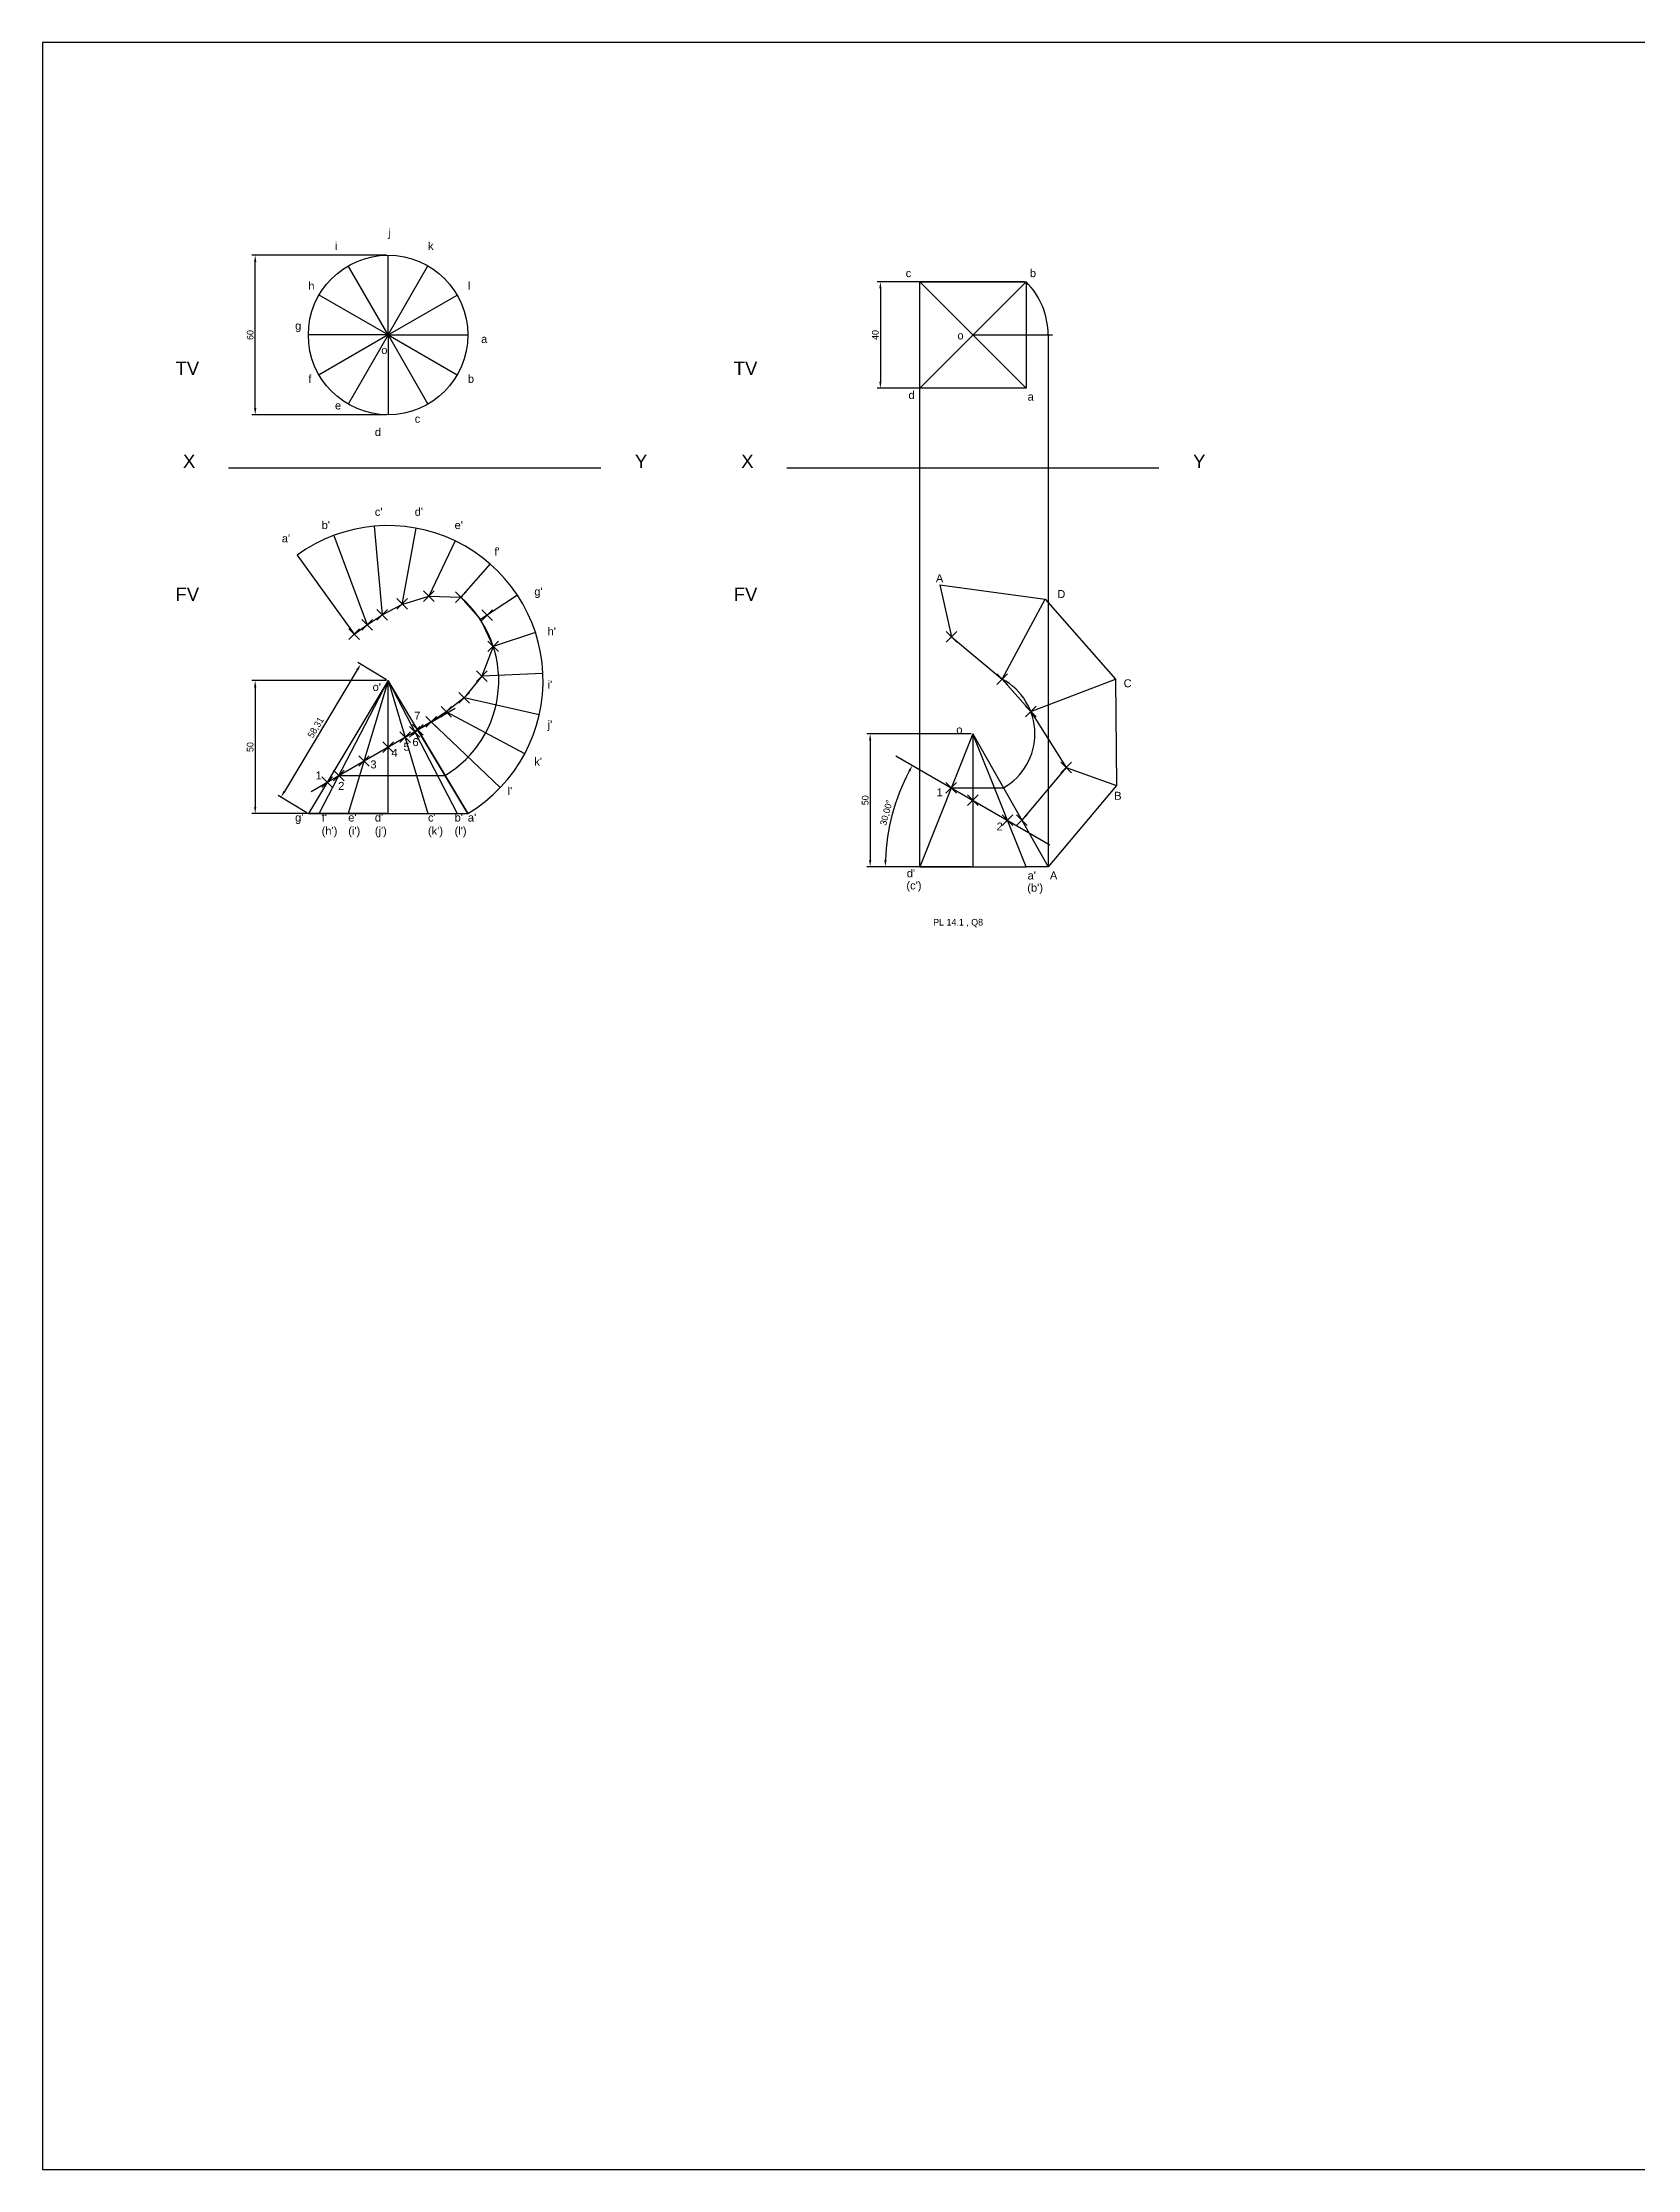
# Model space of a CAD drawing. Header units: millimetres. Extents: x 0 to 1200, y 0 to 800.
# Drawn here: x 0 to 600, y 0 to 800 of the extents above; entities that cross this region are included whole.
import ezdxf

# ---------------------------------------------------------------- set-up
doc = ezdxf.new("R2010")
doc.units = ezdxf.units.MM
doc.header["$PDMODE"] = 3
doc.header["$PDSIZE"] = 2
doc.styles.add('Annotative', font='arial.ttf')
doc.dimstyles.new('ISO-25', dxfattribs={"dimtxt": 2.5, "dimasz": 2.5, "dimexe": 1.25, "dimexo": 0.625, "dimtad": 1, "dimtxsty": 'Standard', "dimcen": 2.5, "dimadec": 0, "dimazin": 0, "dimtfac": 1, "dimtmove": 0, "dimatfit": 3, "dimfxl": 1, "dimarcsym": 0})

# ---------------------------------------------------------------- blocks, each defined once
blk = doc.blocks.new('*D11')
at = {"color": 0, "lineweight": -2, "transparency": 16777216}
for p, q in [((129.38, 560), (78.75, 560)), ((80, 557.5), (80, 512.5)), ((129.38, 510), (78.75, 510))]:
    blk.add_line(p, q, dxfattribs=at)
at = {"color": 0, "transparency": 16777216}
for points in [[(79.58, 557.5), (80.42, 557.5), (80, 560)], [(79.58, 512.5), (80.42, 512.5), (80, 510)]]:
    blk.add_solid(points, dxfattribs=at)
at = {"layer": 'Defpoints', "color": 0, "transparency": 16777216}
for p in [(130, 560), (80, 510), (130, 510)]:
    blk.add_point(p, dxfattribs=at)
at = {"color": 0, "transparency": 16777216, "insert": (78.12, 535), "char_height": 2.5, "attachment_point": 5, "rotation": 90}
blk.add_mtext('50', dxfattribs=at)
blk = doc.blocks.new('*D12')
at = {"color": 0, "lineweight": -2, "transparency": 16777216}
for p, q in [((129.38, 720), (78.75, 720)), ((80, 662.5), (80, 717.5)), ((129.38, 660), (78.75, 660))]:
    blk.add_line(p, q, dxfattribs=at)
at = {"color": 0, "transparency": 16777216}
for points in [[(79.58, 717.5), (80.42, 717.5), (80, 720)], [(79.58, 662.5), (80.42, 662.5), (80, 660)]]:
    blk.add_solid(points, dxfattribs=at)
at = {"layer": 'Defpoints', "color": 0, "transparency": 16777216}
for p in [(80, 720), (130, 720), (130, 660)]:
    blk.add_point(p, dxfattribs=at)
at = {"color": 0, "transparency": 16777216, "insert": (78.12, 690), "char_height": 2.5, "attachment_point": 5, "rotation": 90}
blk.add_mtext('60', dxfattribs=at)
blk = doc.blocks.new('*D15')
at = {"color": 0, "lineweight": -2, "transparency": 16777216}
for p, q in [((118.42, 564.03), (90.99, 518.32)), ((129.46, 560.32), (118.63, 566.82)), ((99.46, 510.32), (88.63, 516.82))]:
    blk.add_line(p, q, dxfattribs=at)
at = {"color": 0, "transparency": 16777216}
for points in [[(118.06, 564.25), (118.78, 563.82), (119.71, 566.18)], [(90.63, 518.53), (91.35, 518.11), (89.71, 516.18)]]:
    blk.add_solid(points, dxfattribs=at)
at = {"layer": 'Defpoints', "color": 0, "transparency": 16777216}
for p in [(130, 560), (89.71, 516.18), (100, 510)]:
    blk.add_point(p, dxfattribs=at)
at = {"color": 0, "transparency": 16777216, "insert": (102.92, 542.25), "char_height": 2.5, "attachment_point": 5, "rotation": 59.03624}
blk.add_mtext('58,31', dxfattribs=at)
blk = doc.blocks.new('*D20')
at = {"color": 0, "lineweight": -2, "transparency": 16777216}
for p, q in [((349.38, 540), (310.1, 540)), ((311.35, 537.5), (311.35, 492.5)), ((349.38, 490), (310.1, 490))]:
    blk.add_line(p, q, dxfattribs=at)
at = {"color": 0, "transparency": 16777216}
for points in [[(310.93, 537.5), (311.77, 537.5), (311.35, 540)], [(310.93, 492.5), (311.77, 492.5), (311.35, 490)]]:
    blk.add_solid(points, dxfattribs=at)
at = {"layer": 'Defpoints', "color": 0, "transparency": 16777216}
for p in [(350, 540), (311.35, 490), (350, 490)]:
    blk.add_point(p, dxfattribs=at)
at = {"color": 0, "transparency": 16777216, "insert": (309.48, 515), "char_height": 2.5, "attachment_point": 5, "rotation": 90}
blk.add_mtext('50', dxfattribs=at)
blk = doc.blocks.new('*D21')
at = {"color": 0, "lineweight": -2, "transparency": 16777216}
for p, q in [((369.38, 710), (313.93, 710)), ((315.18, 707.5), (315.18, 672.5)), ((369.38, 670), (313.93, 670))]:
    blk.add_line(p, q, dxfattribs=at)
at = {"color": 0, "transparency": 16777216}
for points in [[(314.76, 707.5), (315.59, 707.5), (315.18, 710)], [(314.76, 672.5), (315.59, 672.5), (315.18, 670)]]:
    blk.add_solid(points, dxfattribs=at)
at = {"layer": 'Defpoints', "color": 0, "transparency": 16777216}
for p in [(370, 710), (315.18, 670), (370, 670)]:
    blk.add_point(p, dxfattribs=at)
at = {"color": 0, "transparency": 16777216, "insert": (313.3, 690), "char_height": 2.5, "attachment_point": 5, "rotation": 90}
blk.add_mtext('40', dxfattribs=at)
blk = doc.blocks.new('*D22')
at = {"color": 0, "lineweight": -2, "transparency": 16777216}
blk.add_line((329.38, 490), (315.8, 490), dxfattribs=at)
blk.add_arc((393.3, 490), 76.25, 151.87854, 178.12146, dxfattribs=at)
at = {"color": 0, "transparency": 16777216}
for points in [[(325.68, 526.14), (326.41, 525.74), (327.26, 528.13)], [(317.5, 492.49), (316.67, 492.51), (317.05, 490)]]:
    blk.add_solid(points, dxfattribs=at)
at = {"layer": 'Defpoints', "color": 0, "transparency": 16777216}
for p in [(321, 531.74), (321.65, 516.08), (379, 498.26), (330, 490), (370, 490)]:
    blk.add_point(p, dxfattribs=at)
at = {"color": 0, "transparency": 16777216, "insert": (317.63, 510.28), "char_height": 2.5, "attachment_point": 5, "rotation": 75}
blk.add_mtext('30,00°', dxfattribs=at)

msp = doc.modelspace()

# ---------------------------------------------------------------- linework, layer by layer
at = {"color": 4}
for p, q in [((130, 690), (130, 720)), ((130, 690), (115, 715.981)), ((130, 690), (145, 715.981)), ((130, 690), (104.019, 705)), ((130, 690), (155.981, 705)), ((130, 690), (100, 690)), ((130, 690), (104.019, 675)), ((130, 690), (115, 664.019)), ((130, 690), (160, 690)), ((130, 690), (130, 660)), ((130, 690), (145, 664.019)), ((130, 690), (155.981, 675)), ((378.284, 690), (378.284, 490)), ((330, 490), (330, 670)), ((104.062, 510), (130, 560)), ((130, 560), (115, 510)), ((130, 510), (130, 560)), ((130, 560), (145, 510)), ((130, 560), (155.981, 510)), ((350, 540), (368.389, 507.493)), ((350, 540), (350, 490)), ((111.486, 524.311), (151.413, 524.311)), ((341.876, 519.69), (361.489, 519.69))]:
    msp.add_line(p, q, dxfattribs=at)
at = {"lineweight": 30}
for p, q in [((330, 710), (370, 670)), ((370, 710), (330, 670)), ((130, 560), (100, 510)), ((160, 510), (130, 560)), ((350, 540), (330, 490)), ((370, 490), (350, 540)), ((100, 510), (160, 510)), ((330, 490), (370, 490))]:
    msp.add_line(p, q, dxfattribs=at)
for p, q in [((350, 690), (380, 690)), ((70, 640), (210, 640)), ((280, 640), (420, 640)), ((124.786, 618.076), (127.778, 584.751)), ((140.412, 617.372), (135.206, 588.686)), ((109.535, 614.6), (122.129, 581)), ((155.289, 612.54), (145.293, 591.773)), ((95.756, 607.195), (117.283, 577.526)), ((95.756, 607.195), (117.283, 577.526)), ((95.756, 607.195), (117.283, 577.526)), ((168.346, 603.927), (157.371, 591.354)), ((178.644, 592.152), (164.721, 582.95)), ((337.574, 596.086), (341.921, 576.464)), ((337.574, 596.086), (377.196, 590.6)), ((122.129, 581), (127.778, 584.751)), ((127.778, 584.751), (135.206, 588.686)), ((135.206, 588.686), (145.293, 591.773)), ((145.293, 591.773), (157.371, 591.354)), ((157.371, 591.354), (164.721, 582.95)), ((361.047, 560.553), (377.196, 590.6)), ((377.196, 590.6), (403.632, 560.581)), ((117.283, 577.526), (122.129, 581)), ((164.721, 582.95), (169.572, 572.894)), ((185.441, 578.064), (169.572, 572.894)), ((341.921, 576.464), (361.047, 560.553)), ((169.572, 572.894), (165.225, 561.618)), ((165.225, 561.618), (158.617, 553.504)), ((188.248, 562.676), (165.225, 561.618)), ((361.047, 560.553), (371.785, 548.36)), ((371.785, 548.36), (403.632, 560.581)), ((403.632, 560.581), (404.065, 520.584)), ((158.617, 553.504), (151.9, 548.256)), ((186.864, 547.095), (158.618, 553.505)), ((101.005, 518.26), (155.245, 549.575)), ((146.236, 544.529), (141.141, 541.432)), ((151.9, 548.256), (146.236, 544.529)), ((172.212, 519.774), (146.236, 544.529)), ((181.387, 532.443), (151.9, 548.256)), ((371.785, 548.36), (385.117, 527.285)), ((141.141, 541.432), (160, 510)), ((321.005, 531.74), (378.995, 498.26)), ((385.117, 527.285), (368.389, 507.493)), ((404.065, 520.584), (378.284, 490)), ((385.117, 527.285), (404.065, 520.584)), ((368.389, 507.493), (378.284, 490)), ((378.284, 490), (370, 490))]:
    msp.add_line(p, q)
msp.add_lwpolyline([(0, 800), (0, 0), (1200, 0), (1200, 800), (0, 800)])
msp.add_lwpolyline([(330, 670), (330, 710), (370, 710), (370, 670), (330, 670)], dxfattribs=at)
msp.add_circle((130, 690), 30, dxfattribs=at)
at = {"color": 4}
for centre, radius, start, end in [((350, 690), 28.284, 0, 45), ((130, 560), 41.62, 300.963757, 48.880423), ((350, 540), 23.334, 299.496208, 61.743372)]:
    msp.add_arc(centre, radius, start, end, dxfattribs=at)
msp.add_arc((130, 560), 58.31, 300.963757, 125.963757)
for p in [(145.293, 591.773), (157.371, 591.354), (127.778, 584.751), (135.24, 588.874), (167.213, 584.597), (117.283, 577.526), (122.129, 581), (341.921, 576.464), (169.572, 572.894), (165.225, 561.618), (361.047, 560.553), (158.617, 553.504), (146.236, 544.529), (151.9, 548.256), (371.785, 548.36), (130, 535), (136.393, 538.691), (139.993, 540.769), (141.141, 541.432), (120.929, 529.763), (385.117, 527.285), (107.05, 521.75), (111.486, 524.311), (341.876, 519.69), (350, 515), (363.003, 507.493), (368.389, 507.493)]:
    msp.add_point(p)

# ---------------------------------------------------------------- texts
at = {"attachment_point": 1, "style": 'Annotative'}
for s, width, insert, char_height in [('j', 5, (130, 730), 3), ('i', 5, (110, 725), 3), ('k', 5, (145, 725), 3), ('c', 5, (324.702, 714.76), 3), ('b', 5, (371.423, 714.76), 3), ('h', 5, (100, 710), 3), ('l', 5, (160, 710), 3), ('g', 5, (95, 695), 3), ('a', 5, (165, 690), 3), ('o', 5, (344.187, 691.323), 3), ('TV', 7.16703, (50, 680), 5), ('o', 5, (127.43, 685.836), 3), ('TV', 7.16703, (260, 680), 5), ('f', 5, (100, 675), 3), ('b', 5, (160, 675), 3), ('e', 5, (110, 665), 3), ('d', 5, (325.75, 668.933), 3), ('a', 5, (370.585, 668.305), 3), ('c', 5, (140, 660), 3), ('d', 5, (125, 655), 3), ('X', 7.16703, (52.833, 645), 5), ('Y', 7.16703, (222.833, 645), 5), ('X', 7.16703, (262.833, 645), 5), ('Y', 7.16703, (432.833, 645), 5), ("c'", 5, (125, 625), 3), ("d'", 5, (140, 625), 3), ("b'", 5, (105, 620), 3), ("e'", 5, (155, 620), 3), ("a'", 5, (90, 615), 3), ("f'", 5, (170, 610), 3), ('A', 5, (336.069, 600), 3), ('FV', 7.16703, (50, 595), 5), ("g'", 5, (185, 595), 3), ('FV', 7.16703, (260, 595), 5), ('D', 5, (381.743, 594.061), 3), ("h'", 5, (190, 580), 3), ("i'", 5, (190, 560), 3), ('C', 5, (406.683, 560.498), 3), ("o'", 5, (124.166, 559.103), 3), ('7', 5, (139.818, 548.326), 3), ("j'", 5, (190, 545), 3), ('5', 5, (135.775, 536.647), 3), ('6', 5, (139.15, 538.374), 3), ('o', 5, (343.739, 543.052), 3), ('3', 5, (123.337, 529.976), 3), ('4', 5, (131.242, 534.335), 3), ("k'", 5, (185, 531.067), 3), ('1', 5, (102.744, 525.847), 3), ('2', 5, (111.225, 521.899), 3), ("l'", 5, (175, 520), 3), ('1', 5, (336.334, 519.482), 3), ('B', 5, (403.139, 518.178), 3), ("g'", 5, (95, 510), 3), ("f'", 5, (105, 510), 3), ("(h')", 5, (105, 505), 3), ("e'", 5, (115, 510), 3), ("(i')", 5, (115, 505), 3), ("d'", 5, (125, 510), 3), ("(j')", 5, (125, 505), 3), ("c'", 5, (145, 510), 3), ("(k')", 5, (145, 505), 3), ("(l')", 5, (155, 505), 3), ("b'", 5, (155, 510), 3), ("a'", 5, (160, 510), 3), ('2', 5, (358.909, 506.628), 3), ("d'", 5, (325.113, 489.041), 3), ("a'", 5, (370.576, 488.204), 3), ('A', 5, (378.957, 488.204), 3), ("(c')", 5, (324.982, 484.458), 3), ("(b')", 5, (370.445, 483.621), 3)]:
    msp.add_mtext_dynamic_manual_height_columns(s, width=width, gutter_width=12.5, heights=[2.5], dxfattribs=dict(at, insert=insert, char_height=char_height))
at = {"insert": (320.925, 470.377), "char_height": 2.5, "attachment_point": 1}
msp.add_mtext_dynamic_manual_height_columns('\\pi14.121;PL 14.1 , Q8', width=52.82589, gutter_width=12.5, heights=[2.5], dxfattribs=at)

# ---------------------------------------------------------------- dimensions: what is measured, and where the dimension line sits
dim = msp.add_linear_dim(base=(80, 720), p1=(130, 660), p2=(130, 720), angle=90, dimstyle='ISO-25', override={"dimadec": 2, "dimfrac": 2})
dim.commit()
dim.dimension.update_dxf_attribs({"geometry": '*D12', "text_midpoint": (80, 690), "dimtype": 161})
for p1, p2, distance, picture, middle in [((370, 710), (370, 670), -54.823, '*D21', (313.302, 690)), ((130, 560), (130, 510), -50, '*D11', (78.125, 535)), ((130, 560), (100, 510), -12.005, '*D15', (102.919, 542.248)), ((350, 540), (350, 490), -38.65, '*D20', (309.475, 515))]:
    dim = msp.add_aligned_dim(p1=p1, p2=p2, distance=distance, dimstyle='ISO-25', override={"dimadec": 2, "dimfrac": 2})
    dim.commit()
    dim.dimension.update_dxf_attribs({"geometry": picture, "text_midpoint": middle})
dim = msp.add_angular_dim_2l(base=(321.646, 516.08), line1=((330, 490), (370, 490)), line2=((321.005, 531.74), (378.995, 498.26)), dimstyle='ISO-25', override={"dimadec": 2, "dimfrac": 2})
dim.commit()
dim.dimension.update_dxf_attribs({"geometry": '*D22', "text_midpoint": (317.633, 510.275)})

doc.saveas('drawing.dxf')
